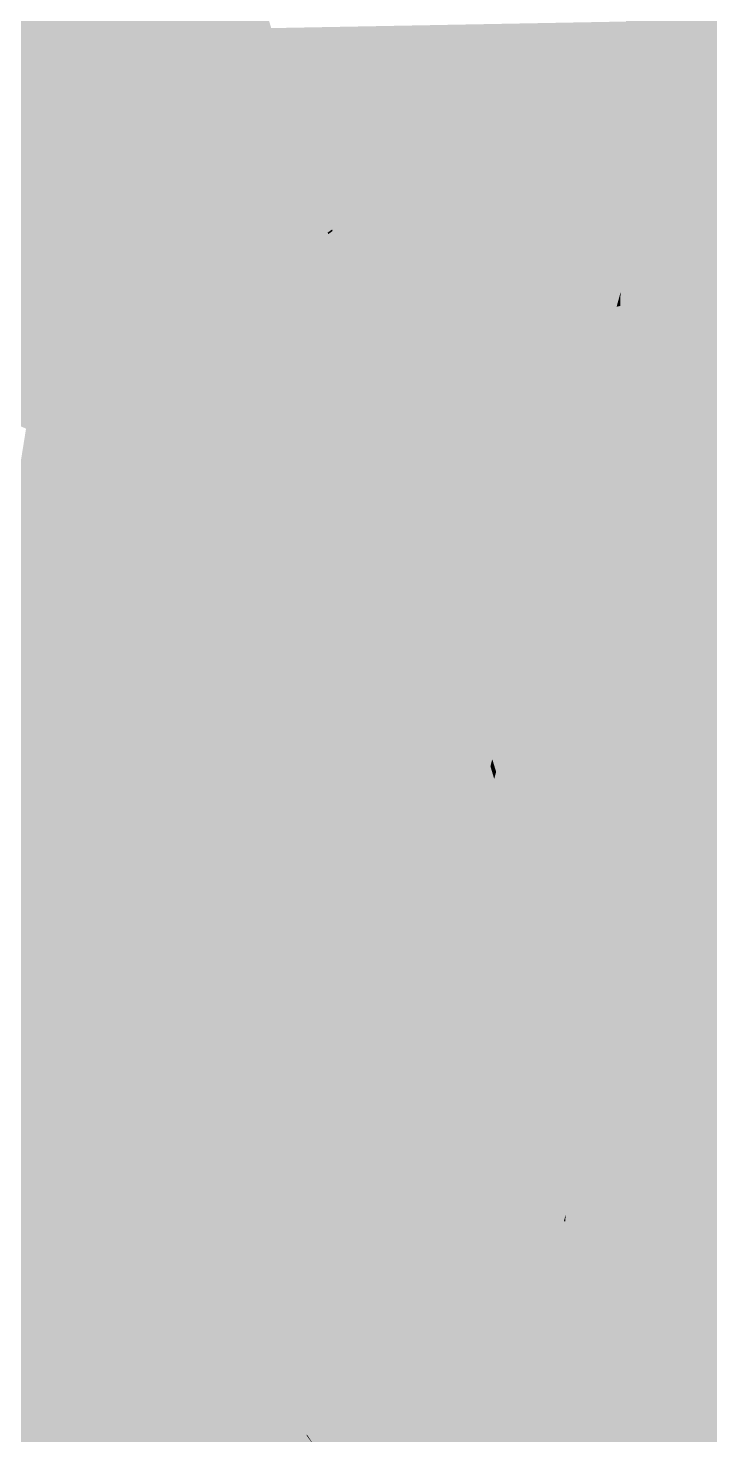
# Model space of a CAD drawing. Header units: millimetres. Extents: x 340454 to 342791, y 6993867 to 6995092.
# Drawn here: x 340717.105 to 340717.664, y 6994462.317 to 6994463.47 of the extents above; entities that cross this region are included whole.
import ezdxf

# ---------------------------------------------------------------- set-up
doc = ezdxf.new("R2010")
doc.units = ezdxf.units.MM
doc.header["$LTSCALE"] = 10
doc.layers.add('A-MODELAGEM', color=7, linetype='Continuous')

msp = doc.modelspace()

# ---------------------------------------------------------------- linework, layer by layer
at = {"layer": 'A-MODELAGEM', "color": 161, "linetype": 'Continuous', "lineweight": -3}
for points in [[(340717.5949, 6994463.4654), (340717.6914, 6994463.7876), (340717.5951, 6994463.4755)], [(340717.5949, 6994463.4654), (340717.7182, 6994463.7314), (340717.6914, 6994463.7876)], [(340717.5949, 6994463.4654), (340717.6458, 6994463.4542), (340717.7182, 6994463.7314)], [(340717.6458, 6994463.4542), (340717.734, 6994463.6982), (340717.7182, 6994463.7314)], [(340717.6458, 6994463.4542), (340717.7435, 6994463.6782), (340717.734, 6994463.6982)], [(340717.6458, 6994463.4542), (340717.6633, 6994463.4496), (340717.7435, 6994463.6782)], [(340717.6633, 6994463.4496), (340717.8237, 6994463.5098), (340717.7435, 6994463.6782)], [(340716.5072, 6994463.5632), (340716.579, 6994463.4568), (340717.2903, 6994463.5001)], [(340717.6633, 6994463.4496), (340717.7987, 6994463.4183), (340717.8237, 6994463.5098)], [(340716.579, 6994463.4568), (340717.2995, 6994463.47), (340717.2903, 6994463.5001)], [(340717.2903, 6994463.5001), (340717.2995, 6994463.47), (340717.2954, 6994463.4997)], [(340717.2954, 6994463.4997), (340717.2995, 6994463.47), (340717.3043, 6994463.4701)], [(340717.3043, 6994463.4701), (340717.3542, 6994463.305), (340717.5951, 6994463.4755)], [(340717.3542, 6994463.305), (340717.5949, 6994463.4654), (340717.5951, 6994463.4755)], [(340716.579, 6994463.4568), (340716.6607, 6994463.3355), (340717.2995, 6994463.47)], [(340716.6607, 6994463.3355), (340717.3058, 6994463.2708), (340717.2995, 6994463.47)], [(340717.2995, 6994463.47), (340717.3542, 6994463.305), (340717.3043, 6994463.4701)], [(340717.2995, 6994463.47), (340717.3506, 6994463.3025), (340717.3542, 6994463.305)], [(340717.2995, 6994463.47), (340717.3058, 6994463.2708), (340717.3506, 6994463.3025)], [(340717.5949, 6994463.4654), (340717.3058, 6994463.2708), (340717.5351, 6994463.2478)], [(340717.3542, 6994463.305), (340717.3546, 6994463.3037), (340717.5949, 6994463.4654)], [(340717.4573, 6994462.9643), (340717.5949, 6994463.4654), (340717.3546, 6994463.3037)], [(340717.4653, 6994462.9378), (340717.5949, 6994463.4654), (340717.4573, 6994462.9643)], [(340717.4653, 6994462.9378), (340717.6458, 6994463.4542), (340717.5949, 6994463.4654)], [(340717.5949, 6994463.4654), (340717.5351, 6994463.2478), (340717.5413, 6994463.2472)], [(340717.5949, 6994463.4654), (340717.5413, 6994463.2472), (340717.5907, 6994463.2535)], [(340717.5949, 6994463.4654), (340717.5907, 6994463.2535), (340717.6458, 6994463.4542)], [(340717.4855, 6994462.8707), (340717.6458, 6994463.4542), (340717.4653, 6994462.9378)], [(340717.4887, 6994462.8603), (340717.6458, 6994463.4542), (340717.4855, 6994462.8707)], [(340717.4887, 6994462.8603), (340717.6633, 6994463.4496), (340717.6458, 6994463.4542)], [(340717.4954, 6994462.8383), (340717.6633, 6994463.4496), (340717.4887, 6994462.8603)], [(340717.5235, 6994462.7453), (340717.6633, 6994463.4496), (340717.4954, 6994462.8383)], [(340717.5235, 6994462.7453), (340717.7987, 6994463.4183), (340717.6633, 6994463.4496)], [(340717.6633, 6994463.4496), (340717.586, 6994463.1685), (340717.5767, 6994463.0137)], [(340717.6633, 6994463.4496), (340717.5767, 6994463.0137), (340717.7987, 6994463.4183)], [(340717.6633, 6994463.4496), (340717.5905, 6994463.2423), (340717.586, 6994463.1685)], [(340717.6458, 6994463.4542), (340717.5905, 6994463.2453), (340717.5905, 6994463.2423)], [(340717.6633, 6994463.4496), (340717.6458, 6994463.4542), (340717.5905, 6994463.2423)], [(340717.6458, 6994463.4542), (340717.5907, 6994463.2535), (340717.5905, 6994463.2453)], [(340717.5708, 6994462.5887), (340717.7987, 6994463.4183), (340717.5235, 6994462.7453)], [(340717.7987, 6994463.4183), (340717.5457, 6994462.4973), (340717.5454, 6994462.4919)], [(340717.7987, 6994463.4183), (340717.5454, 6994462.4919), (340717.642, 6994462.7863)], [(340717.7987, 6994463.4183), (340717.5767, 6994463.0137), (340717.5457, 6994462.4973)], [(340717.583, 6994462.5484), (340717.7987, 6994463.4183), (340717.5708, 6994462.5887)], [(340717.583, 6994462.5484), (340717.8453, 6994463.4064), (340717.7987, 6994463.4183)], [(340717.8453, 6994463.4064), (340717.7987, 6994463.4183), (340717.642, 6994462.7863)], [(340717.597, 6994462.5021), (340717.8453, 6994463.4064), (340717.583, 6994462.5484)], [(340717.6066, 6994462.4703), (340717.8453, 6994463.4064), (340717.597, 6994462.5021)], [(340717.6066, 6994462.4703), (340717.8787, 6994463.3943), (340717.8453, 6994463.4064)], [(340717.8453, 6994463.4064), (340717.642, 6994462.7863), (340717.7362, 6994463.009)], [(340717.9056, 6994463.3909), (340717.5001, 6994461.9143), (340717.7313, 6994462.5542)], [(340717.9056, 6994463.3909), (340717.8267, 6994463.1938), (340717.5001, 6994461.9143)], [(340717.6162, 6994462.4386), (340717.8787, 6994463.3943), (340717.6066, 6994462.4703)], [(340717.6239, 6994462.4131), (340717.8787, 6994463.3943), (340717.6162, 6994462.4386)], [(340717.6239, 6994462.4131), (340717.8964, 6994463.3571), (340717.8787, 6994463.3943)], [(340717.6308, 6994462.3903), (340717.8964, 6994463.3571), (340717.6239, 6994462.4131)], [(340717.6308, 6994462.3903), (340717.8979, 6994463.3539), (340717.8964, 6994463.3571)], [(340717.6701, 6994462.2604), (340717.8979, 6994463.3539), (340717.6308, 6994462.3903)], [(340716.6607, 6994463.3355), (340717.1033, 6994463.1417), (340717.3058, 6994463.2708)], [(340717.3058, 6994463.2708), (340717.351, 6994463.3012), (340717.3506, 6994463.3025)], [(340717.4556, 6994462.9581), (340717.351, 6994463.3012), (340717.3058, 6994463.2708)], [(340717.3506, 6994463.3025), (340717.3546, 6994463.3037), (340717.3542, 6994463.305)], [(340717.3506, 6994463.3025), (340717.351, 6994463.3012), (340717.3546, 6994463.3037)], [(340717.4573, 6994462.9643), (340717.3546, 6994463.3037), (340717.351, 6994463.3012)], [(340717.4556, 6994462.9581), (340717.4573, 6994462.9643), (340717.351, 6994463.3012)], [(340717.1033, 6994463.1417), (340717.2804, 6994463.1783), (340717.3058, 6994463.2708)], [(340717.1317, 6994462.6367), (340717.3058, 6994463.2708), (340717.1033, 6994463.1417)], [(340717.2071, 6994462.5248), (340717.3058, 6994463.2708), (340717.1317, 6994462.6367)], [(340717.2071, 6994462.5248), (340717.4556, 6994462.9581), (340717.3058, 6994463.2708)], [(340717.3058, 6994463.2708), (340717.2804, 6994463.1783), (340717.294, 6994463.1811)], [(340717.3058, 6994463.2708), (340717.294, 6994463.1811), (340717.5302, 6994463.2298)], [(340717.3058, 6994463.2708), (340717.5302, 6994463.2298), (340717.5351, 6994463.2478)], [(340717.5413, 6994463.2472), (340717.5877, 6994463.2426), (340717.5907, 6994463.2535)], [(340717.5907, 6994463.2535), (340717.5877, 6994463.2426), (340717.5905, 6994463.2453)], [(340717.5874, 6994463.2417), (340717.363, 6994462.5218), (340717.3886, 6994462.5176)], [(340717.5374, 6994463.2313), (340717.363, 6994462.5218), (340717.5874, 6994463.2417)], [(340717.5874, 6994463.2417), (340717.3886, 6994462.5176), (340717.5897, 6994463.2421)], [(340717.5897, 6994463.2421), (340717.3886, 6994462.5176), (340717.3976, 6994462.5161)], [(340717.5897, 6994463.2421), (340717.3976, 6994462.5161), (340717.586, 6994463.1685)], [(340717.5351, 6994463.2478), (340717.5302, 6994463.2298), (340717.5374, 6994463.2313)], [(340717.5351, 6994463.2478), (340717.5374, 6994463.2313), (340717.5413, 6994463.2472)], [(340717.5413, 6994463.2472), (340717.5374, 6994463.2313), (340717.5874, 6994463.2417)], [(340717.5413, 6994463.2472), (340717.5874, 6994463.2417), (340717.5877, 6994463.2426)], [(340717.5897, 6994463.2421), (340717.586, 6994463.1685), (340717.5905, 6994463.2423)], [(340717.5877, 6994463.2426), (340717.5874, 6994463.2417), (340717.5897, 6994463.2421)], [(340717.5905, 6994463.2453), (340717.5877, 6994463.2426), (340717.5898, 6994463.2424)], [(340717.5877, 6994463.2426), (340717.5897, 6994463.2421), (340717.5898, 6994463.2424)], [(340717.5898, 6994463.2424), (340717.5897, 6994463.2421), (340717.5905, 6994463.2423)], [(340717.5905, 6994463.2453), (340717.5898, 6994463.2424), (340717.5905, 6994463.2423)], [(340717.294, 6994463.1811), (340717.3369, 6994462.5261), (340717.5302, 6994463.2298)], [(340717.5302, 6994463.2298), (340717.3369, 6994462.5261), (340717.363, 6994462.5218)], [(340717.5302, 6994463.2298), (340717.363, 6994462.5218), (340717.5374, 6994463.2313)], [(340717.8267, 6994463.1938), (340717.4797, 6994461.8578), (340717.5001, 6994461.9143)], [(340717.8267, 6994463.1938), (340717.817, 6994463.1696), (340717.4797, 6994461.8578)], [(340717.1033, 6994463.1417), (340717.1114, 6994462.563), (340717.2804, 6994463.1783)], [(340717.2804, 6994463.1783), (340717.1114, 6994462.563), (340717.21, 6994462.5468)], [(340717.294, 6994463.1811), (340717.21, 6994462.5468), (340717.3369, 6994462.5261)], [(340717.2804, 6994463.1783), (340717.21, 6994462.5468), (340717.294, 6994463.1811)], [(340717.586, 6994463.1685), (340717.3976, 6994462.5161), (340717.4065, 6994462.5147)], [(340717.586, 6994463.1685), (340717.4065, 6994462.5147), (340717.5767, 6994463.0137)], [(340717.817, 6994463.1696), (340717.48, 6994461.9426), (340717.4797, 6994461.8578)], [(340717.817, 6994463.1696), (340717.487, 6994462.0012), (340717.48, 6994461.9426)], [(340717.817, 6994463.1696), (340717.7289, 6994462.9499), (340717.487, 6994462.0012)], [(340717.1033, 6994463.1417), (340717.0129, 6994462.5791), (340717.1114, 6994462.563)], [(340717.1317, 6994462.6367), (340717.1033, 6994463.1417), (340717.0432, 6994462.7679)], [(340717.5767, 6994463.0137), (340717.4065, 6994462.5147), (340717.4755, 6994462.5034)], [(340717.5767, 6994463.0137), (340717.4755, 6994462.5034), (340717.5457, 6994462.4973)], [(340717.7362, 6994463.009), (340717.6172, 6994462.6866), (340717.7005, 6994462.8789)], [(340717.7362, 6994463.009), (340717.642, 6994462.7863), (340717.6172, 6994462.6866)], [(340717.4653, 6994462.9378), (340717.4573, 6994462.9643), (340717.4556, 6994462.9581)], [(340717.2991, 6994462.3883), (340717.4556, 6994462.9581), (340717.2071, 6994462.5248)], [(340717.2991, 6994462.3883), (340717.4637, 6994462.9314), (340717.4556, 6994462.9581)], [(340717.4637, 6994462.9314), (340717.4653, 6994462.9378), (340717.4556, 6994462.9581)], [(340717.7289, 6994462.9499), (340717.5081, 6994462.1783), (340717.487, 6994462.0012)], [(340717.7289, 6994462.9499), (340717.7005, 6994462.8789), (340717.5081, 6994462.1783)], [(340717.3219, 6994462.3544), (340717.4637, 6994462.9314), (340717.2991, 6994462.3883)], [(340717.3219, 6994462.3544), (340717.484, 6994462.8649), (340717.4637, 6994462.9314)], [(340717.4855, 6994462.8707), (340717.4653, 6994462.9378), (340717.4637, 6994462.9314)], [(340717.484, 6994462.8649), (340717.4855, 6994462.8707), (340717.4637, 6994462.9314)], [(340717.7005, 6994462.8789), (340717.6072, 6994462.6462), (340717.5081, 6994462.1783)], [(340717.7005, 6994462.8789), (340717.6172, 6994462.6866), (340717.6072, 6994462.6462)], [(340717.3374, 6994462.3314), (340717.484, 6994462.8649), (340717.3219, 6994462.3544)], [(340717.3374, 6994462.3314), (340717.4871, 6994462.8545), (340717.484, 6994462.8649)], [(340717.4887, 6994462.8603), (340717.4855, 6994462.8707), (340717.484, 6994462.8649)], [(340717.4871, 6994462.8545), (340717.4887, 6994462.8603), (340717.484, 6994462.8649)], [(340717.4954, 6994462.8383), (340717.4887, 6994462.8603), (340717.4871, 6994462.8545)], [(340717.3456, 6994462.3194), (340717.4871, 6994462.8545), (340717.3374, 6994462.3314)], [(340717.3456, 6994462.3194), (340717.4938, 6994462.8326), (340717.4871, 6994462.8545)], [(340717.4938, 6994462.8326), (340717.4954, 6994462.8383), (340717.4871, 6994462.8545)], [(340717.5235, 6994462.7453), (340717.4954, 6994462.8383), (340717.4938, 6994462.8326)], [(340717.3507, 6994462.3117), (340717.4938, 6994462.8326), (340717.3456, 6994462.3194)], [(340717.3507, 6994462.3117), (340717.5223, 6994462.7392), (340717.4938, 6994462.8326)], [(340717.5223, 6994462.7392), (340717.5235, 6994462.7453), (340717.4938, 6994462.8326)], [(340717.8784, 6994462.7929), (340717.6381, 6994461.8481), (340717.6645, 6994461.9179)], [(340717.8784, 6994462.7929), (340717.8424, 6994462.7038), (340717.6381, 6994461.8481)], [(340717.642, 6994462.7863), (340717.5454, 6994462.4919), (340717.6172, 6994462.6866)], [(340717.1317, 6994462.6367), (340717.0432, 6994462.7679), (340717.0411, 6994462.7546)], [(340717.1275, 6994462.6215), (340717.0406, 6994462.7517), (340717.0336, 6994462.7082)], [(340717.1281, 6994462.6235), (340717.041, 6994462.7539), (340717.0406, 6994462.7517)], [(340717.1275, 6994462.6215), (340717.1281, 6994462.6235), (340717.0406, 6994462.7517)], [(340717.1282, 6994462.6241), (340717.0411, 6994462.7546), (340717.041, 6994462.7539)], [(340717.1281, 6994462.6235), (340717.1282, 6994462.6241), (340717.041, 6994462.7539)], [(340717.1282, 6994462.6241), (340717.1317, 6994462.6367), (340717.0411, 6994462.7546)], [(340717.5708, 6994462.5887), (340717.5235, 6994462.7453), (340717.5223, 6994462.7392)], [(340717.4177, 6994462.2123), (340717.5223, 6994462.7392), (340717.3507, 6994462.3117)], [(340717.4177, 6994462.2123), (340717.5696, 6994462.584), (340717.5223, 6994462.7392)], [(340717.5696, 6994462.584), (340717.5708, 6994462.5887), (340717.5223, 6994462.7392)], [(340717.1161, 6994462.5799), (340717.0335, 6994462.7074), (340717.0309, 6994462.691)], [(340717.1163, 6994462.5807), (340717.0336, 6994462.7082), (340717.0335, 6994462.7074)], [(340717.1161, 6994462.5799), (340717.1163, 6994462.5807), (340717.0335, 6994462.7074)], [(340717.1163, 6994462.5807), (340717.1275, 6994462.6215), (340717.0336, 6994462.7082)], [(340717.8424, 6994462.7038), (340717.5268, 6994461.5546), (340717.6381, 6994461.8481)], [(340717.8424, 6994462.7038), (340717.6774, 6994462.2956), (340717.5268, 6994461.5546)], [(340717.1117, 6994462.5637), (340717.0307, 6994462.69), (340717.0276, 6994462.6705)], [(340717.1119, 6994462.5647), (340717.0309, 6994462.691), (340717.0307, 6994462.69)], [(340717.1117, 6994462.5637), (340717.1119, 6994462.5647), (340717.0307, 6994462.69)], [(340717.1119, 6994462.5647), (340717.1161, 6994462.5799), (340717.0309, 6994462.691)], [(340717.6172, 6994462.6866), (340717.5454, 6994462.4919), (340717.6072, 6994462.6462)], [(340716.9852, 6994462.407), (340717.1067, 6994462.5456), (340717.0276, 6994462.6705)], [(340717.1067, 6994462.5456), (340717.1117, 6994462.5637), (340717.0276, 6994462.6705)], [(340717.6072, 6994462.6462), (340717.5236, 6994462.3091), (340717.5081, 6994462.1783)], [(340717.6072, 6994462.6462), (340717.5454, 6994462.4919), (340717.5236, 6994462.3091)], [(340717.2071, 6994462.5248), (340717.1317, 6994462.6367), (340717.1282, 6994462.6241)], [(340717.2046, 6994462.5059), (340717.1275, 6994462.6215), (340717.1163, 6994462.5807)], [(340717.2049, 6994462.5084), (340717.1281, 6994462.6235), (340717.1275, 6994462.6215)], [(340717.2046, 6994462.5059), (340717.2049, 6994462.5084), (340717.1275, 6994462.6215)], [(340717.205, 6994462.5092), (340717.1282, 6994462.6241), (340717.1281, 6994462.6235)], [(340717.2049, 6994462.5084), (340717.205, 6994462.5092), (340717.1281, 6994462.6235)], [(340717.205, 6994462.5092), (340717.2071, 6994462.5248), (340717.1282, 6994462.6241)], [(340717.4531, 6994462.1599), (340717.5696, 6994462.584), (340717.4177, 6994462.2123)], [(340717.4531, 6994462.1599), (340717.5818, 6994462.5438), (340717.5696, 6994462.584)], [(340717.583, 6994462.5484), (340717.5708, 6994462.5887), (340717.5696, 6994462.584)], [(340717.5818, 6994462.5438), (340717.583, 6994462.5484), (340717.5696, 6994462.584)], [(340717.0129, 6994462.5791), (340717.0783, 6994462.4422), (340717.1114, 6994462.563)], [(340717.1977, 6994462.4541), (340717.1161, 6994462.5799), (340717.1119, 6994462.5647)], [(340717.1978, 6994462.455), (340717.1163, 6994462.5807), (340717.1161, 6994462.5799)], [(340717.1977, 6994462.4541), (340717.1978, 6994462.455), (340717.1161, 6994462.5799)], [(340717.1978, 6994462.455), (340717.2046, 6994462.5059), (340717.1163, 6994462.5807)], [(340717.1114, 6994462.563), (340717.0783, 6994462.4422), (340717.1978, 6994462.4549)], [(340717.195, 6994462.4337), (340717.1117, 6994462.5637), (340717.1067, 6994462.5456)], [(340717.1114, 6994462.563), (340717.1978, 6994462.4549), (340717.21, 6994462.5468)], [(340717.1952, 6994462.4349), (340717.1119, 6994462.5647), (340717.1117, 6994462.5637)], [(340717.195, 6994462.4337), (340717.1952, 6994462.4349), (340717.1117, 6994462.5637)], [(340717.1952, 6994462.4349), (340717.1977, 6994462.4541), (340717.1119, 6994462.5647)], [(340717.7313, 6994462.5542), (340717.5001, 6994461.9143), (340717.7095, 6994462.4498)], [(340717.0487, 6994462.3344), (340717.1067, 6994462.5456), (340716.9852, 6994462.407)], [(340717.0487, 6994462.3344), (340717.192, 6994462.4109), (340717.1067, 6994462.5456)], [(340717.192, 6994462.4109), (340717.195, 6994462.4337), (340717.1067, 6994462.5456)], [(340717.21, 6994462.5468), (340717.1978, 6994462.4549), (340717.321, 6994462.468)], [(340717.21, 6994462.5468), (340717.321, 6994462.468), (340717.3369, 6994462.5261)], [(340717.4776, 6994462.1234), (340717.5818, 6994462.5438), (340717.4531, 6994462.1599)], [(340717.4776, 6994462.1234), (340717.5958, 6994462.4979), (340717.5818, 6994462.5438)], [(340717.597, 6994462.5021), (340717.583, 6994462.5484), (340717.5818, 6994462.5438)], [(340717.5958, 6994462.4979), (340717.597, 6994462.5021), (340717.5818, 6994462.5438)], [(340717.3369, 6994462.5261), (340717.321, 6994462.468), (340717.3506, 6994462.4712)], [(340717.3369, 6994462.5261), (340717.3506, 6994462.4712), (340717.363, 6994462.5218)], [(340717.2991, 6994462.3883), (340717.2071, 6994462.5248), (340717.205, 6994462.5092)], [(340717.363, 6994462.5218), (340717.3506, 6994462.4712), (340717.3766, 6994462.4739)], [(340717.363, 6994462.5218), (340717.3766, 6994462.4739), (340717.3886, 6994462.5176)], [(340717.3886, 6994462.5176), (340717.3766, 6994462.4739), (340717.3867, 6994462.475)], [(340717.3886, 6994462.5176), (340717.3867, 6994462.475), (340717.3976, 6994462.5161)], [(340717.3976, 6994462.5161), (340717.3867, 6994462.475), (340717.3958, 6994462.476)], [(340717.3976, 6994462.5161), (340717.3958, 6994462.476), (340717.4065, 6994462.5147)], [(340717.4065, 6994462.5147), (340717.3958, 6994462.476), (340717.4716, 6994462.484)], [(340717.4065, 6994462.5147), (340717.4716, 6994462.484), (340717.4755, 6994462.5034)], [(340717.2944, 6994462.3712), (340717.2046, 6994462.5059), (340717.1978, 6994462.455)], [(340717.295, 6994462.3735), (340717.2049, 6994462.5084), (340717.2046, 6994462.5059)], [(340717.2944, 6994462.3712), (340717.295, 6994462.3735), (340717.2046, 6994462.5059)], [(340717.2952, 6994462.3742), (340717.205, 6994462.5092), (340717.2049, 6994462.5084)], [(340717.295, 6994462.3735), (340717.2952, 6994462.3742), (340717.2049, 6994462.5084)], [(340717.2952, 6994462.3742), (340717.2991, 6994462.3883), (340717.205, 6994462.5092)], [(340717.4755, 6994462.5034), (340717.4716, 6994462.484), (340717.5442, 6994462.4918)], [(340717.4755, 6994462.5034), (340717.5443, 6994462.4921), (340717.5457, 6994462.4973)], [(340717.4755, 6994462.5034), (340717.5442, 6994462.4918), (340717.5443, 6994462.4921)], [(340717.4716, 6994462.484), (340717.3651, 6994461.8396), (340717.5442, 6994462.4918)], [(340717.5442, 6994462.4918), (340717.3651, 6994461.8396), (340717.5236, 6994462.3091)], [(340717.4885, 6994462.1072), (340717.5958, 6994462.4979), (340717.4776, 6994462.1234)], [(340717.4885, 6994462.1072), (340717.6055, 6994462.466), (340717.5958, 6994462.4979)], [(340717.5442, 6994462.4918), (340717.5236, 6994462.3091), (340717.5454, 6994462.4919)], [(340717.5443, 6994462.4921), (340717.5442, 6994462.4918), (340717.5454, 6994462.4919)], [(340717.5457, 6994462.4973), (340717.5443, 6994462.4921), (340717.5454, 6994462.4919)], [(340717.6066, 6994462.4703), (340717.597, 6994462.5021), (340717.5958, 6994462.4979)], [(340717.6055, 6994462.466), (340717.6066, 6994462.4703), (340717.5958, 6994462.4979)], [(340717.3958, 6994462.476), (340717.2293, 6994461.8697), (340717.4716, 6994462.484)], [(340717.4716, 6994462.484), (340717.2293, 6994461.8697), (340717.3446, 6994461.8441)], [(340717.4716, 6994462.484), (340717.3446, 6994461.8441), (340717.3651, 6994461.8396)], [(340717.1978, 6994462.4549), (340717.1608, 6994461.8849), (340717.321, 6994462.468)], [(340717.321, 6994462.468), (340717.1608, 6994461.8849), (340717.2042, 6994461.8753)], [(340717.3506, 6994462.4712), (340717.2042, 6994461.8753), (340717.2117, 6994461.8736)], [(340717.321, 6994462.468), (340717.2042, 6994461.8753), (340717.3506, 6994462.4712)], [(340717.3867, 6994462.475), (340717.2117, 6994461.8736), (340717.2267, 6994461.8703)], [(340717.3766, 6994462.4739), (340717.2117, 6994461.8736), (340717.3867, 6994462.475)], [(340717.3506, 6994462.4712), (340717.2117, 6994461.8736), (340717.3766, 6994462.4739)], [(340717.3958, 6994462.476), (340717.2267, 6994461.8703), (340717.2293, 6994461.8697)], [(340717.3867, 6994462.475), (340717.2267, 6994461.8703), (340717.3958, 6994462.476)], [(340717.6162, 6994462.4386), (340717.6066, 6994462.4703), (340717.6055, 6994462.466)], [(340717.507, 6994462.0798), (340717.6055, 6994462.466), (340717.4885, 6994462.1072)], [(340717.507, 6994462.0798), (340717.6151, 6994462.4346), (340717.6055, 6994462.466)], [(340717.6151, 6994462.4346), (340717.6162, 6994462.4386), (340717.6055, 6994462.466)], [(340717.0783, 6994462.4422), (340717.1234, 6994461.8932), (340717.1978, 6994462.4549)], [(340717.1978, 6994462.4549), (340717.1234, 6994461.8932), (340717.1608, 6994461.8849)], [(340717.2816, 6994462.3246), (340717.1977, 6994462.4541), (340717.1952, 6994462.4349)], [(340717.2818, 6994462.3255), (340717.1978, 6994462.455), (340717.1977, 6994462.4541)], [(340717.2816, 6994462.3246), (340717.2818, 6994462.3255), (340717.1977, 6994462.4541)], [(340717.2818, 6994462.3255), (340717.2944, 6994462.3712), (340717.1978, 6994462.455)], [(340717.7095, 6994462.4498), (340717.5001, 6994461.9143), (340717.4941, 6994461.8924)], [(340717.7095, 6994462.4498), (340717.4941, 6994461.8924), (340717.6912, 6994462.3619)], [(340717.0783, 6994462.4422), (340716.9388, 6994461.9343), (340717.1234, 6994461.8932)], [(340717.2766, 6994462.3065), (340717.195, 6994462.4337), (340717.192, 6994462.4109)], [(340717.2769, 6994462.3075), (340717.1952, 6994462.4349), (340717.195, 6994462.4337)], [(340717.2766, 6994462.3065), (340717.2769, 6994462.3075), (340717.195, 6994462.4337)], [(340717.2769, 6994462.3075), (340717.2816, 6994462.3246), (340717.1952, 6994462.4349)], [(340717.5146, 6994462.0686), (340717.6151, 6994462.4346), (340717.507, 6994462.0798)], [(340717.5146, 6994462.0686), (340717.6229, 6994462.4091), (340717.6151, 6994462.4346)], [(340717.6239, 6994462.4131), (340717.6162, 6994462.4386), (340717.6151, 6994462.4346)], [(340717.6229, 6994462.4091), (340717.6239, 6994462.4131), (340717.6151, 6994462.4346)], [(340717.1643, 6994462.202), (340717.192, 6994462.4109), (340717.0487, 6994462.3344)], [(340717.1643, 6994462.202), (340717.271, 6994462.2862), (340717.192, 6994462.4109)], [(340717.271, 6994462.2862), (340717.2766, 6994462.3065), (340717.192, 6994462.4109)], [(340717.6308, 6994462.3903), (340717.6239, 6994462.4131), (340717.6229, 6994462.4091)], [(340717.5289, 6994462.0473), (340717.6229, 6994462.4091), (340717.5146, 6994462.0686)], [(340717.5289, 6994462.0473), (340717.6298, 6994462.3865), (340717.6229, 6994462.4091)], [(340717.6298, 6994462.3865), (340717.6308, 6994462.3903), (340717.6229, 6994462.4091)], [(340717.3219, 6994462.3544), (340717.2991, 6994462.3883), (340717.2952, 6994462.3742)], [(340717.6701, 6994462.2604), (340717.6308, 6994462.3903), (340717.6298, 6994462.3865)], [(340717.5344, 6994462.0392), (340717.6298, 6994462.3865), (340717.5289, 6994462.0473)], [(340717.5344, 6994462.0392), (340717.6693, 6994462.2568), (340717.6298, 6994462.3865)], [(340717.6693, 6994462.2568), (340717.6701, 6994462.2604), (340717.6298, 6994462.3865)], [(340717.2818, 6994462.3255), (340717.3175, 6994462.3365), (340717.2944, 6994462.3712)], [(340717.3181, 6994462.3389), (340717.295, 6994462.3735), (340717.2944, 6994462.3712)], [(340717.3175, 6994462.3365), (340717.3181, 6994462.3389), (340717.2944, 6994462.3712)], [(340717.3183, 6994462.3397), (340717.2952, 6994462.3742), (340717.295, 6994462.3735)], [(340717.3181, 6994462.3389), (340717.3183, 6994462.3397), (340717.295, 6994462.3735)], [(340717.3183, 6994462.3397), (340717.3219, 6994462.3544), (340717.2952, 6994462.3742)], [(340717.3374, 6994462.3314), (340717.3219, 6994462.3544), (340717.3183, 6994462.3397)], [(340717.6912, 6994462.3619), (340717.4941, 6994461.8924), (340717.4538, 6994461.7423)], [(340717.6912, 6994462.3619), (340717.4538, 6994461.7423), (340717.6774, 6994462.2956)], [(340717.1642, 6994462.2011), (340717.0485, 6994462.3336), (340717.0443, 6994462.3185)], [(340717.1643, 6994462.202), (340717.0487, 6994462.3344), (340717.0485, 6994462.3336)], [(340717.1642, 6994462.2011), (340717.1643, 6994462.202), (340717.0485, 6994462.3336)], [(340717.3058, 6994462.2886), (340717.3175, 6994462.3365), (340717.2818, 6994462.3255)], [(340717.3058, 6994462.2886), (340717.3326, 6994462.3139), (340717.3175, 6994462.3365)], [(340717.3333, 6994462.3162), (340717.3181, 6994462.3389), (340717.3175, 6994462.3365)], [(340717.3326, 6994462.3139), (340717.3333, 6994462.3162), (340717.3175, 6994462.3365)], [(340717.3335, 6994462.317), (340717.3183, 6994462.3397), (340717.3181, 6994462.3389)], [(340717.3333, 6994462.3162), (340717.3335, 6994462.317), (340717.3181, 6994462.3389)], [(340717.3335, 6994462.317), (340717.3374, 6994462.3314), (340717.3183, 6994462.3397)], [(340717.3335, 6994462.317), (340717.3456, 6994462.3194), (340717.3374, 6994462.3314)], [(340717.1617, 6994462.1822), (340717.0443, 6994462.3185), (340717.0437, 6994462.3164)], [(340717.1617, 6994462.1822), (340717.1642, 6994462.2011), (340717.0443, 6994462.3185)], [(340717.3055, 6994462.2877), (340717.2816, 6994462.3246), (340717.2769, 6994462.3075)], [(340717.3058, 6994462.2886), (340717.2818, 6994462.3255), (340717.2816, 6994462.3246)], [(340717.3055, 6994462.2877), (340717.3058, 6994462.2886), (340717.2816, 6994462.3246)], [(340717.3417, 6994462.3047), (340717.3456, 6994462.3194), (340717.3335, 6994462.317)], [(340717.3417, 6994462.3047), (340717.3507, 6994462.3117), (340717.3456, 6994462.3194)], [(340717.3417, 6994462.3047), (340717.3335, 6994462.317), (340717.3333, 6994462.3162)]]:
    msp.add_solid(points, dxfattribs=at)

doc.saveas('drawing.dxf')
